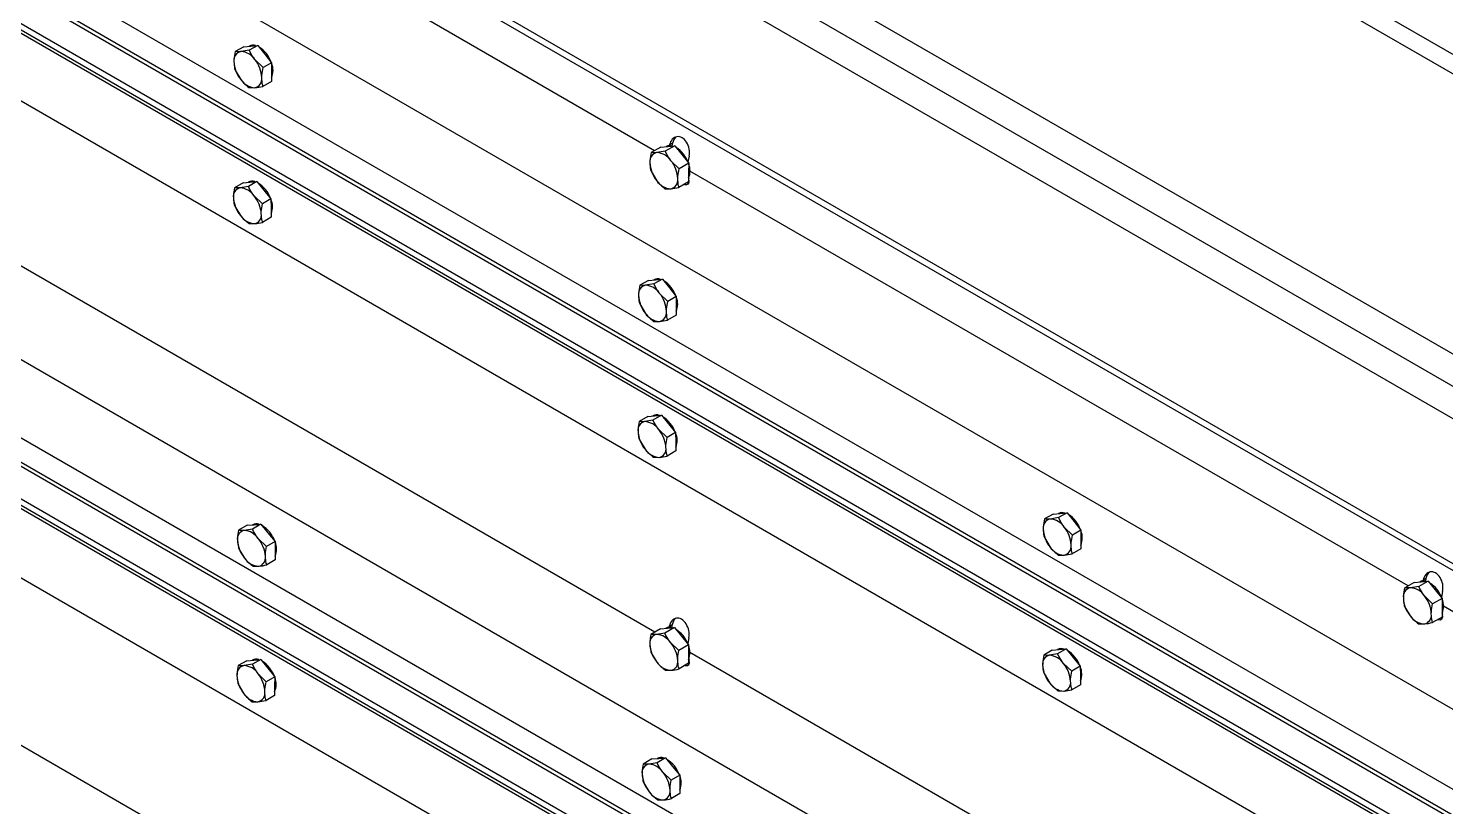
# Model space of a CAD drawing. Header units: millimetres. Extents: x -361 to 14022, y -1822 to 1455.
# Drawn here: x 3991.42 to 4013.87, y 908.96 to 921.28 of the extents above; entities that cross this region are included whole.
import ezdxf

# ---------------------------------------------------------------- set-up
doc = ezdxf.new("R2010")
doc.units = ezdxf.units.MM

msp = doc.modelspace()

# ---------------------------------------------------------------- linework, layer by layer
at = {"color": 8, "linetype": 'Continuous', "lineweight": 25}
for p, q in [((4041.102183, 905.211139), (3978.592979, 941.296934)), ((3978.516233, 941.03506), (4040.913785, 905.013721))]:
    msp.add_line(p, q, dxfattribs=at)
at = {"color": 7, "linetype": 'Continuous', "lineweight": 25}
for p, q in [((4038.231426, 902.123434), (3971.940165, 940.392564)), ((4037.789484, 901.868307), (3971.498223, 940.137437)), ((4037.568513, 901.485574), (3971.277252, 939.754704)), ((4037.568513, 899.189053), (3971.277252, 937.458183)), ((3971.341986, 937.315107), (4037.633247, 899.045976)), ((4037.697955, 896.807281), (3975.19244, 932.890946)), ((4037.697955, 895.540866), (3975.181245, 931.630994)), ((4037.697955, 895.130605), (3975.091041, 931.272806)), ((4037.697955, 895.065398), (3975.047014, 931.233017)), ((4037.697955, 894.572206), (3975.215331, 930.642657)), ((4037.697955, 894.419827), (3975.172353, 930.515089)), ((4037.697955, 894.471548), (3975.216543, 930.541299)), ((4037.697955, 893.348051), (3975.18526, 929.435862)), ((4001.337594, 919.3456), (3989.966241, 925.910142)), ((4037.697955, 889.250781), (3975.234603, 925.310107)), ((4037.697955, 888.014532), (3975.249491, 924.065263)), ((4037.697955, 887.562231), (3975.130388, 923.681718)), ((4037.697955, 887.626542), (3975.174702, 923.720448)), ((4037.697955, 886.894385), (3975.239249, 922.951028)), ((4037.697955, 886.944881), (3975.283441, 922.976013)), ((4037.697955, 887.047996), (3975.284352, 923.078602)), ((4037.697955, 885.796456), (3975.229543, 921.858703)), ((3994.832008, 920.99138), (3994.697072, 920.91509)), ((3994.919358, 920.9356), (3994.78848, 920.914187)), ((3994.832008, 920.99138), (3994.943151, 921.001635)), ((3994.919958, 921.000267), (3994.918325, 920.999344)), ((3995.054294, 921.01189), (3994.919358, 920.9356)), ((3994.943151, 921.001635), (3995.054294, 921.01189)), ((3995.054294, 921.01189), (3995.164122, 920.874071)), ((3995.139013, 920.659963), (3995.00945, 920.786623)), ((3995.273949, 920.736252), (3995.139013, 920.659963)), ((3995.164122, 920.874071), (3995.273949, 920.736252)), ((3995.273949, 920.736252), (3995.272634, 920.588179)), ((3994.69444, 920.618943), (3994.784533, 920.469966)), ((3995.272634, 920.588179), (3995.271318, 920.440105)), ((3994.914095, 920.343306), (3995.005503, 920.342403)), ((3995.271318, 920.440105), (3995.136382, 920.363815)), ((4001.436053, 919.401267), (4001.284545, 919.315607)), ((4001.436053, 919.401267), (4001.547196, 919.411522)), ((4001.658339, 919.421776), (4001.506831, 919.336117)), ((4001.524003, 919.410154), (4001.52237, 919.409231)), ((4001.547196, 919.411522), (4001.658339, 919.421776)), ((4001.57341, 919.424327), (4001.575855, 919.435857)), ((4001.621605, 919.461723), (4001.575855, 919.435857)), ((4001.621605, 919.461723), (4001.613011, 919.42119)), ((4001.658339, 919.421776), (4001.768167, 919.283958)), ((4001.506831, 919.336117), (4001.375953, 919.314704)), ((4001.726486, 919.06048), (4001.596923, 919.187141)), ((4001.877994, 919.146139), (4001.726486, 919.06048)), ((4001.768167, 919.283958), (4001.877994, 919.146139)), ((4001.885214, 919.257268), (4001.866028, 919.166782)), ((4001.877994, 919.146139), (4001.876679, 918.998066)), ((4001.281913, 919.01946), (4001.372006, 918.870484)), ((4001.876679, 918.998066), (4001.875363, 918.849992)), ((4001.877685, 918.915209), (4001.882024, 918.898209)), ((4013.270021, 912.457157), (4001.898668, 919.021699)), ((3994.820371, 918.838994), (3994.68544, 918.758963)), ((3994.904661, 918.777698), (3994.775316, 918.756625)), ((3994.820371, 918.838994), (3994.929981, 918.848361)), ((3994.905767, 918.847016), (3994.904341, 918.84617)), ((3995.039592, 918.857728), (3994.904661, 918.777698)), ((3994.929981, 918.848361), (3995.039592, 918.857728)), ((3995.039592, 918.857728), (3995.150952, 918.720798)), ((3995.150952, 918.720798), (3995.262313, 918.583867)), ((4001.501568, 918.743823), (4001.592976, 918.74292)), ((4001.875363, 918.849992), (4001.723855, 918.764333)), ((3994.68894, 918.466367), (3994.780565, 918.317732)), ((3995.127382, 918.503836), (3994.996287, 918.629062)), ((3995.262313, 918.583867), (3995.127382, 918.503836)), ((3995.262313, 918.583867), (3995.264062, 918.437569)), ((4001.339605, 911.724601), (3989.964946, 918.291052)), ((3995.265812, 918.291271), (3995.130881, 918.21124)), ((3995.264062, 918.437569), (3995.265812, 918.291271)), ((3994.91166, 918.192506), (3995.001536, 918.190168)), ((4001.240163, 917.292031), (4001.105227, 917.215741)), ((4001.327513, 917.236251), (4001.196635, 917.214838)), ((4001.240163, 917.292031), (4001.351306, 917.302286)), ((4001.328113, 917.300918), (4001.32648, 917.299995)), ((4001.462449, 917.312541), (4001.327513, 917.236251)), ((4001.351306, 917.302286), (4001.462449, 917.312541)), ((4001.462449, 917.312541), (4001.572277, 917.174722)), ((4001.572277, 917.174722), (4001.682105, 917.036903)), ((4001.102595, 916.919594), (4001.192688, 916.770617)), ((4001.547169, 916.960613), (4001.417606, 917.087274)), ((4001.682105, 917.036903), (4001.547169, 916.960613)), ((4001.680789, 916.88883), (4001.679473, 916.740756)), ((4001.682105, 917.036903), (4001.680789, 916.88883)), ((4001.679473, 916.740756), (4001.544537, 916.664466)), ((4001.322251, 916.643956), (4001.413659, 916.643053)), ((4001.228526, 915.139645), (4001.093596, 915.059614)), ((4001.312817, 915.078348), (4001.183472, 915.057276)), ((4001.228526, 915.139645), (4001.338137, 915.149012)), ((4001.313922, 915.147667), (4001.312497, 915.146821)), ((4001.447747, 915.158379), (4001.312817, 915.078348)), ((4001.338137, 915.149012), (4001.447747, 915.158379)), ((4001.447747, 915.158379), (4001.559108, 915.021448)), ((4001.535537, 914.804487), (4001.404443, 914.929712)), ((4001.670468, 914.884517), (4001.535537, 914.804487)), ((4001.559108, 915.021448), (4001.670468, 914.884517)), ((4001.670468, 914.884517), (4001.672218, 914.738219)), ((4001.097095, 914.767018), (4001.188721, 914.618382)), ((4001.672218, 914.738219), (4001.673967, 914.591922)), ((4001.319815, 914.493156), (4001.409692, 914.490818)), ((4001.673967, 914.591922), (4001.539037, 914.511891)), ((4007.648318, 913.592682), (4007.513382, 913.516392)), ((4007.735669, 913.536901), (4007.60479, 913.515489)), ((4007.648318, 913.592682), (4007.759461, 913.602936)), ((4007.736268, 913.601569), (4007.734636, 913.600646)), ((4007.870605, 913.613191), (4007.735669, 913.536901)), ((4007.759461, 913.602936), (4007.870605, 913.613191)), ((4007.870605, 913.613191), (4007.980432, 913.475373)), ((3994.885224, 913.41633), (3994.750293, 913.336299)), ((3994.969515, 913.355033), (3994.84017, 913.333961)), ((3994.885224, 913.41633), (3994.994835, 913.425697)), ((3994.97062, 913.424352), (3994.969194, 913.423506)), ((3995.104445, 913.435064), (3994.969515, 913.355033)), ((3994.994835, 913.425697), (3995.104445, 913.435064)), ((3995.104445, 913.435064), (3995.215805, 913.298133)), ((3995.215805, 913.298133), (3995.327166, 913.161203)), ((4007.955324, 913.261264), (4007.825761, 913.387925)), ((4008.09026, 913.337554), (4007.955324, 913.261264)), ((4007.980432, 913.475373), (4008.09026, 913.337554)), ((4008.09026, 913.337554), (4008.088944, 913.18948)), ((3995.192235, 913.081172), (3995.06114, 913.206397)), ((3995.327166, 913.161203), (3995.192235, 913.081172)), ((3995.327166, 913.161203), (3995.328915, 913.014905)), ((4007.510751, 913.220244), (4007.600843, 913.071268)), ((4008.088944, 913.18948), (4008.087629, 913.041407)), ((3994.753793, 913.043703), (3994.845419, 912.895067)), ((3995.330665, 912.868607), (3995.195734, 912.788576)), ((3995.328915, 913.014905), (3995.330665, 912.868607)), ((4007.730406, 912.944607), (4007.821814, 912.943704)), ((4008.087629, 913.041407), (4007.952692, 912.965117)), ((3994.976513, 912.769841), (3995.066389, 912.767504)), ((4013.36848, 912.512823), (4013.216972, 912.427164)), ((4013.439258, 912.447674), (4013.30838, 912.426261)), ((4013.36848, 912.512823), (4013.479623, 912.523078)), ((4013.590766, 912.533333), (4013.439258, 912.447674)), ((4013.45643, 912.521711), (4013.454797, 912.520788)), ((4013.479623, 912.523078), (4013.590766, 912.533333)), ((4013.505837, 912.535884), (4013.508282, 912.547414)), ((4013.554032, 912.57328), (4013.508282, 912.547414)), ((4013.554032, 912.57328), (4013.545438, 912.532747)), ((4013.590766, 912.533333), (4013.700594, 912.395514)), ((4013.700594, 912.395514), (4013.810421, 912.257696)), ((4013.658913, 912.172036), (4013.52935, 912.298697)), ((4013.810421, 912.257696), (4013.658913, 912.172036)), ((4013.817641, 912.368824), (4013.798455, 912.278339)), ((4013.810421, 912.257696), (4013.809106, 912.109622)), ((4013.21434, 912.131017), (4013.304433, 911.98204)), ((4013.80779, 911.961549), (4013.656282, 911.875889)), ((4013.809106, 912.109622), (4013.80779, 911.961549)), ((4013.810111, 912.026766), (4013.814451, 912.009765)), ((4025.202448, 905.568713), (4013.831095, 912.133256)), ((4001.431948, 911.779372), (4001.280446, 911.689512)), ((4001.499668, 911.708246), (4001.370323, 911.687174)), ((4001.431948, 911.779372), (4001.541559, 911.788739)), ((4001.651169, 911.798106), (4001.499668, 911.708246)), ((4001.517344, 911.787394), (4001.515919, 911.786548)), ((4001.541559, 911.788739), (4001.651169, 911.798106)), ((4001.568478, 911.802163), (4001.571096, 911.815616)), ((4001.616845, 911.84275), (4001.571096, 911.815616)), ((4001.616845, 911.84275), (4001.608224, 911.798467)), ((4001.651169, 911.798106), (4001.76253, 911.661175)), ((4013.433995, 911.855379), (4013.525403, 911.854476)), ((4001.722388, 911.434385), (4001.591293, 911.559611)), ((4001.87389, 911.524244), (4001.722388, 911.434385)), ((4001.76253, 911.661175), (4001.87389, 911.524244)), ((4001.880456, 911.637026), (4001.862506, 911.544823)), ((4001.87389, 911.524244), (4001.87564, 911.377946)), ((3994.880774, 911.271786), (3994.745838, 911.195496)), ((3994.880774, 911.271786), (3994.991918, 911.282041)), ((3994.968724, 911.280673), (3994.967092, 911.27975)), ((3995.103061, 911.292296), (3994.968125, 911.216006)), ((3994.991918, 911.282041), (3995.103061, 911.292296)), ((3995.103061, 911.292296), (3995.212888, 911.154477)), ((4001.283946, 911.396916), (4001.375572, 911.24828)), ((4001.87564, 911.377946), (4001.877389, 911.231649)), ((4001.879903, 911.299096), (4001.884698, 911.282273)), ((4013.272032, 904.836158), (4001.897373, 911.402608)), ((4007.636681, 911.440296), (4007.501751, 911.360265)), ((4007.720972, 911.378999), (4007.591627, 911.357927)), ((4007.636681, 911.440296), (4007.746292, 911.449663)), ((4007.722077, 911.448317), (4007.720652, 911.447472)), ((4007.855902, 911.45903), (4007.720972, 911.378999)), ((4007.746292, 911.449663), (4007.855902, 911.45903)), ((4007.855902, 911.45903), (4007.967263, 911.322099)), ((4007.967263, 911.322099), (4008.078623, 911.185168)), ((3994.968125, 911.216006), (3994.837246, 911.194593)), ((3995.18778, 910.940369), (3995.058217, 911.067029)), ((3995.212888, 911.154477), (3995.322716, 911.016659)), ((4001.506666, 911.123055), (4001.596542, 911.120717)), ((4001.877389, 911.231649), (4001.725887, 911.141789)), ((4007.50525, 911.067669), (4007.596876, 910.919033)), ((4007.943692, 911.105137), (4007.812598, 911.230363)), ((4008.078623, 911.185168), (4007.943692, 911.105137)), ((4008.078623, 911.185168), (4008.080373, 911.03887)), ((4008.080373, 911.03887), (4008.082122, 910.892572)), ((3994.743207, 910.899349), (3994.833299, 910.750372)), ((3995.322716, 911.016659), (3995.18778, 910.940369)), ((3995.3214, 910.868585), (3995.320085, 910.720511)), ((3995.322716, 911.016659), (3995.3214, 910.868585)), ((4008.082122, 910.892572), (4007.947192, 910.812541)), ((4001.337594, 904.137528), (3989.966241, 910.70207)), ((3994.962862, 910.623712), (3995.05427, 910.622809)), ((3995.320085, 910.720511), (3995.185149, 910.644221)), ((4007.727971, 910.793807), (4007.817847, 910.791469)), ((4001.293379, 909.716981), (4001.158449, 909.63695)), ((4001.293379, 909.716981), (4001.40299, 909.726348)), ((4001.378775, 909.725002), (4001.37735, 909.724157)), ((4001.5126, 909.735715), (4001.37767, 909.655684)), ((4001.40299, 909.726348), (4001.5126, 909.735715)), ((4001.5126, 909.735715), (4001.623961, 909.598784)), ((4001.37767, 909.655684), (4001.248325, 909.634612)), ((4001.60039, 909.381822), (4001.469296, 909.507048)), ((4001.623961, 909.598784), (4001.735321, 909.461853)), ((4001.161948, 909.344354), (4001.253574, 909.195718)), ((4001.735321, 909.461853), (4001.60039, 909.381822)), ((4001.735321, 909.461853), (4001.737071, 909.315555)), ((4001.737071, 909.315555), (4001.73882, 909.169257)), ((4001.384668, 909.070492), (4001.474545, 909.068154)), ((4001.73882, 909.169257), (4001.60389, 909.089226))]:
    msp.add_line(p, q, dxfattribs=at)
for centre, radius, start, end in [((3994.81446, 920.77663), 0.139989, 100.6953232, 188.5331771), ((3994.772795, 920.631849), 0.282774, 33.1850043, 86.8203722), ((3994.979666, 920.888694), 0.126545, 71.510323, 118.153237), ((3994.823995, 920.58868), 0.46942, 19.5554709, 57.5471594), ((3995.152386, 920.773126), 0.476678, 182.0759805, 219.4930678), ((3994.641598, 920.483464), 0.476678, 2.0759805, 39.4930678), ((3995.012516, 920.615612), 0.283127, 336.3520258, 22.6298248), ((3995.021188, 920.624741), 0.282774, 213.1850043, 266.8203722), ((3994.979523, 920.479959), 0.139989, 280.6953232, 8.5331771), ((4001.58371, 919.298581), 0.126545, 71.510323, 118.153237), ((4001.42804, 918.998566), 0.46942, 19.5554709, 57.5471594), ((4001.401933, 919.177148), 0.139989, 100.6953232, 188.5331771), ((4001.739859, 919.173643), 0.476678, 182.0759805, 219.4930678), ((4001.360268, 919.032366), 0.282774, 33.1850043, 86.8203722), ((4001.229071, 918.883981), 0.476678, 2.0759805, 39.4930678), ((4001.613826, 919.025072), 0.285816, 337.3946058, 22.4977682), ((4001.566996, 918.880476), 0.139989, 280.6953232, 8.5331771), ((3994.799369, 918.624758), 0.134043, 100.3370645, 190.2264623), ((3994.756354, 918.468608), 0.288641, 33.7722361, 86.2331404), ((3994.96592, 918.738629), 0.12396, 69.9370339, 119.0296317), ((3994.804765, 918.424902), 0.481209, 20.2238943, 58.0161973), ((4001.608661, 919.025258), 0.282774, 213.1850043, 266.8203722), ((3995.150361, 918.629613), 0.483755, 183.3955817, 220.1438852), ((3994.626492, 918.31718), 0.483755, 3.3955817, 40.1438852), ((3995.007695, 918.460546), 0.279172, 337.2142046, 24.156204), ((3995.020499, 918.478185), 0.288641, 213.7722361, 266.2331404), ((3994.977484, 918.322035), 0.134043, 280.3370645, 10.2264623), ((4001.222615, 917.077281), 0.139989, 100.6953232, 188.5331771), ((4001.18095, 916.9325), 0.282774, 33.1850043, 86.8203722), ((4001.387821, 917.189345), 0.126545, 71.510323, 118.153237), ((4001.23215, 916.889331), 0.46942, 19.5554709, 57.5471594), ((4001.560541, 917.073777), 0.476678, 182.0759805, 219.4930678), ((4001.049753, 916.784114), 0.476678, 2.0759805, 39.4930678), ((4001.420671, 916.916262), 0.283127, 336.3520258, 22.6298248), ((4001.429343, 916.925392), 0.282774, 213.1850043, 266.8203722), ((4001.387679, 916.78061), 0.139989, 280.6953232, 8.5331771), ((4001.374075, 915.03928), 0.12396, 69.9370339, 119.0296317), ((4001.21292, 914.725553), 0.481209, 20.2238943, 58.0161973), ((4001.207524, 914.925409), 0.134043, 100.3370645, 190.2264623), ((4001.558516, 914.930264), 0.483755, 183.3955817, 220.1438852), ((4001.164509, 914.769259), 0.288641, 33.7722361, 86.2331404), ((4001.034647, 914.617831), 0.483755, 3.3955817, 40.1438852), ((4001.415851, 914.761197), 0.279172, 337.2142046, 24.156204), ((4001.385639, 914.622686), 0.134043, 280.3370645, 10.2264623), ((4001.428654, 914.778836), 0.288641, 213.7722361, 266.2331404), ((4007.63077, 913.377932), 0.139989, 100.6953232, 188.5331771), ((4007.589106, 913.23315), 0.282774, 33.1850043, 86.8203722), ((4007.795976, 913.489996), 0.126545, 71.510323, 118.153237), ((4007.640305, 913.189981), 0.46942, 19.5554709, 57.5471594), ((3994.864222, 913.202094), 0.134043, 100.3370645, 190.2264623), ((3994.821207, 913.045944), 0.288641, 33.7722361, 86.2331404), ((3995.030773, 913.315965), 0.12396, 69.9370339, 119.0296317), ((3994.869618, 913.002238), 0.481209, 20.2238943, 58.0161973), ((4007.968696, 913.374428), 0.476678, 182.0759805, 219.4930678), ((4007.457908, 913.084765), 0.476678, 2.0759805, 39.4930678), ((4007.828826, 913.216913), 0.283127, 336.3520258, 22.6298248), ((3995.215214, 913.206949), 0.483755, 183.3955817, 220.1438852), ((3994.691345, 912.894516), 0.483755, 3.3955817, 40.1438852), ((3995.072548, 913.037882), 0.279172, 337.2142046, 24.156204), ((4007.837498, 913.226042), 0.282774, 213.1850043, 266.8203722), ((4007.795834, 913.081261), 0.139989, 280.6953232, 8.5331771), ((3995.085352, 913.055521), 0.288641, 213.7722361, 266.2331404), ((3995.042337, 912.899371), 0.134043, 280.3370645, 10.2264623), ((4013.33436, 912.288704), 0.139989, 100.6953232, 188.5331771), ((4013.292695, 912.143923), 0.282774, 33.1850043, 86.8203722), ((4013.516137, 912.410138), 0.126545, 71.510323, 118.153237), ((4013.360467, 912.110123), 0.46942, 19.5554709, 57.5471594), ((4013.672285, 912.2852), 0.476678, 182.0759805, 219.4930678), ((4013.161498, 911.995537), 0.476678, 2.0759805, 39.4930678), ((4013.546253, 912.136628), 0.285816, 337.3946058, 22.4977682), ((4013.541088, 912.136815), 0.282774, 213.1850043, 266.8203722), ((4013.499423, 911.992033), 0.139989, 280.6953232, 8.5331771), ((4001.577498, 911.679007), 0.12396, 69.9370339, 119.0296317), ((4001.416343, 911.36528), 0.481209, 20.2238943, 58.0161973), ((4001.394375, 911.555307), 0.134043, 100.3370645, 190.2264623), ((4001.745367, 911.560162), 0.483755, 183.3955817, 220.1438852), ((4001.35136, 911.399157), 0.288641, 33.7722361, 86.2331404), ((4001.221498, 911.247729), 0.483755, 3.3955817, 40.1438852), ((4001.619273, 911.400924), 0.279172, 337.2142046, 24.156204), ((3995.028432, 911.1691), 0.126545, 71.510323, 118.153237), ((3994.872761, 910.869086), 0.46942, 19.5554709, 57.5471594), ((4001.57249, 911.252584), 0.134043, 280.3370645, 10.2264623), ((4007.615679, 911.22606), 0.134043, 100.3370645, 190.2264623), ((4007.572664, 911.06991), 0.288641, 33.7722361, 86.2331404), ((4007.782231, 911.33993), 0.12396, 69.9370339, 119.0296317), ((4007.621076, 911.026204), 0.481209, 20.2238943, 58.0161973), ((3994.863226, 911.057036), 0.139989, 100.6953232, 188.5331771), ((3995.201152, 911.053532), 0.476678, 182.0759805, 219.4930678), ((3994.821562, 910.912255), 0.282774, 33.1850043, 86.8203722), ((3994.690364, 910.76387), 0.476678, 2.0759805, 39.4930678), ((4001.615505, 911.408734), 0.288641, 213.7722361, 266.2331404), ((4007.966672, 911.230914), 0.483755, 183.3955817, 220.1438852), ((4007.442802, 910.918482), 0.483755, 3.3955817, 40.1438852), ((4007.824006, 911.061848), 0.279172, 337.2142046, 24.156204), ((3995.061283, 910.896018), 0.283127, 336.3520258, 22.6298248), ((4007.836809, 911.079486), 0.288641, 213.7722361, 266.2331404), ((4007.793794, 910.923336), 0.134043, 280.3370645, 10.2264623), ((3995.069955, 910.905147), 0.282774, 213.1850043, 266.8203722), ((3995.02829, 910.760365), 0.139989, 280.6953232, 8.5331771), ((4001.438929, 909.616615), 0.12396, 69.9370339, 119.0296317), ((4001.277774, 909.302889), 0.481209, 20.2238943, 58.0161973), ((4001.272377, 909.502745), 0.134043, 100.3370645, 190.2264623), ((4001.62337, 909.507599), 0.483755, 183.3955817, 220.1438852), ((4001.229362, 909.346595), 0.288641, 33.7722361, 86.2331404), ((4001.0995, 909.195167), 0.483755, 3.3955817, 40.1438852), ((4001.480704, 909.338533), 0.279172, 337.2142046, 24.156204), ((4001.493507, 909.356171), 0.288641, 213.7722361, 266.2331404), ((4001.450492, 909.200021), 0.134043, 280.3370645, 10.2264623)]:
    msp.add_arc(centre, radius, start, end, dxfattribs=at)
for centre, major_axis, ratio, start_param, end_param in [((4001.730535, 919.346563), (-0.045582, 0.219415), 0.701630723, 4.153173117, 7.294765771), ((4001.776285, 919.372429), (-0.045582, 0.219415), 0.701630723, 0.384759566, 1.011580464), ((4001.727344, 918.987503), (-0.143133, 0.16959), 0.418043607, 2.568485088, 3.853595792), ((4001.773095, 919.013369), (-0.143133, 0.16959), 0.418043607, 2.568485088, 2.779931643), ((4013.662962, 912.458119), (-0.045582, 0.219415), 0.701630723, 4.153173117, 7.294765771), ((4013.708712, 912.483985), (-0.045582, 0.219415), 0.701630723, 0.384759566, 1.011580464), ((4001.725776, 911.726321), (-0.051828, 0.217876), 0.692818262, 4.132742217, 7.274334871), ((4001.771525, 911.753456), (-0.051828, 0.217876), 0.692818262, 0.380659304, 0.991149564), ((4013.659771, 912.09906), (-0.143133, 0.16959), 0.418043607, 2.568485088, 3.853595792), ((4013.705522, 912.124926), (-0.143133, 0.16959), 0.418043607, 2.568485088, 2.779931626), ((4001.730019, 911.371567), (-0.146068, 0.166997), 0.401133331, 2.602360174, 3.846083137), ((4001.775767, 911.398702), (-0.146068, 0.166997), 0.401133331, 2.602360174, 2.768308001)]:
    msp.add_ellipse(centre, major_axis=major_axis, ratio=ratio, start_param=start_param, end_param=end_param, dxfattribs=at)
for points, knots in [([(3994.697072, 920.91509), (3994.688667, 920.873012), (3994.677726, 920.818233), (3994.676342, 920.767598), (3994.676021, 920.755859)], [0, 0, 0, 0, 0.768150727, 1, 1, 1, 1]), ([(3994.78848, 920.914187), (3994.785865, 920.913955), (3994.748614, 920.910651), (3994.721905, 920.912951), (3994.697072, 920.91509)], [0, 0, 0, 0, 0.070200577, 1, 1, 1, 1]), ([(3995.00945, 920.786623), (3995.006867, 920.789902), (3994.97006, 920.8366), (3994.943787, 920.887901), (3994.919358, 920.9356)], [0, 0, 0, 0, 0.070200577, 1, 1, 1, 1]), ([(3994.676021, 920.755859), (3994.678156, 920.71771), (3994.680862, 920.66936), (3994.692074, 920.627727), (3994.69444, 920.618943)], [0, 0, 0, 0, 0.788999238, 1, 1, 1, 1]), ([(3994.784533, 920.469966), (3994.787156, 920.46671), (3994.824524, 920.420329), (3994.870939, 920.380417), (3994.914095, 920.343306)], [0, 0, 0, 0, 0.070200577, 1, 1, 1, 1]), ([(3995.117962, 920.500731), (3995.118283, 920.512471), (3995.119668, 920.563106), (3995.130609, 920.617884), (3995.139013, 920.659963)], [0, 0, 0, 0, 0.231849273, 1, 1, 1, 1]), ([(3995.136382, 920.363815), (3995.134016, 920.3726), (3995.122803, 920.414232), (3995.120097, 920.462583), (3995.117962, 920.500731)], [0, 0, 0, 0, 0.211000762, 1, 1, 1, 1]), ([(3995.005503, 920.342403), (3995.008158, 920.342657), (3995.045971, 920.346279), (3995.092821, 920.355366), (3995.136382, 920.363815)], [0, 0, 0, 0, 0.0702005767, 1, 1, 1, 1]), ([(4001.284545, 919.315607), (4001.27614, 919.273529), (4001.265199, 919.21875), (4001.263815, 919.168115), (4001.263494, 919.156376)], [0, 0, 0, 0, 0.768150728, 1, 1, 1, 1]), ([(4001.263494, 919.156376), (4001.265629, 919.118227), (4001.268335, 919.069877), (4001.279547, 919.028245), (4001.281913, 919.01946)], [0, 0, 0, 0, 0.788999238, 1, 1, 1, 1]), ([(4001.375953, 919.314704), (4001.373338, 919.314472), (4001.336087, 919.311168), (4001.309378, 919.313468), (4001.284545, 919.315607)], [0, 0, 0, 0, 0.070200577, 1, 1, 1, 1]), ([(4001.596923, 919.187141), (4001.59434, 919.190419), (4001.557533, 919.237117), (4001.53126, 919.288418), (4001.506831, 919.336117)], [0, 0, 0, 0, 0.070200577, 1, 1, 1, 1]), ([(4001.705435, 918.901248), (4001.705756, 918.912988), (4001.707141, 918.963623), (4001.718082, 919.018402), (4001.726486, 919.06048)], [0, 0, 0, 0, 0.231849273, 1, 1, 1, 1]), ([(4001.723855, 918.764333), (4001.721489, 918.773117), (4001.710276, 918.81475), (4001.70757, 918.8631), (4001.705435, 918.901248)], [0, 0, 0, 0, 0.211000762, 1, 1, 1, 1]), ([(3994.68544, 918.758963), (3994.677813, 918.717111), (3994.667884, 918.662627), (3994.667536, 918.612567), (3994.667456, 918.60096)], [0, 0, 0, 0, 0.768150727, 1, 1, 1, 1]), ([(3994.775316, 918.756625), (3994.772738, 918.756415), (3994.736004, 918.753418), (3994.709803, 918.756292), (3994.68544, 918.758963)], [0, 0, 0, 0, 0.070200577, 1, 1, 1, 1]), ([(3994.996287, 918.629062), (3994.993667, 918.632319), (3994.956343, 918.678726), (3994.929562, 918.730012), (3994.904661, 918.777698)], [0, 0, 0, 0, 0.070200577, 1, 1, 1, 1]), ([(4001.372006, 918.870484), (4001.374629, 918.867228), (4001.411997, 918.820847), (4001.458412, 918.780934), (4001.501568, 918.743823)], [0, 0, 0, 0, 0.0702005767, 1, 1, 1, 1]), ([(4001.592976, 918.74292), (4001.595631, 918.743174), (4001.633444, 918.746796), (4001.680294, 918.755883), (4001.723855, 918.764333)], [0, 0, 0, 0, 0.070200577, 1, 1, 1, 1]), ([(3994.667456, 918.60096), (3994.670409, 918.563355), (3994.674153, 918.515693), (3994.686363, 918.474962), (3994.68894, 918.466367)], [0, 0, 0, 0, 0.788999238, 1, 1, 1, 1]), ([(3995.109397, 918.345833), (3995.109478, 918.357439), (3995.109825, 918.407499), (3995.119755, 918.461984), (3995.127382, 918.503836)], [0, 0, 0, 0, 0.2318492728, 1, 1, 1, 1]), ([(3994.780565, 918.317732), (3994.783225, 918.314497), (3994.821111, 918.268424), (3994.868033, 918.229084), (3994.91166, 918.192506)], [0, 0, 0, 0, 0.070200577, 1, 1, 1, 1]), ([(3995.130881, 918.21124), (3995.128305, 918.219834), (3995.116095, 918.260566), (3995.112351, 918.308228), (3995.109397, 918.345833)], [0, 0, 0, 0, 0.211000762, 1, 1, 1, 1]), ([(3995.001536, 918.190168), (3995.004154, 918.190401), (3995.041449, 918.193731), (3995.087792, 918.202804), (3995.130881, 918.21124)], [0, 0, 0, 0, 0.070200577, 1, 1, 1, 1]), ([(4001.105227, 917.215741), (4001.096823, 917.173663), (4001.085882, 917.118884), (4001.084497, 917.068249), (4001.084176, 917.056509)], [0, 0, 0, 0, 0.768150727, 1, 1, 1, 1]), ([(4001.196635, 917.214838), (4001.19402, 917.214606), (4001.156769, 917.211302), (4001.13006, 917.213602), (4001.105227, 917.215741)], [0, 0, 0, 0, 0.070200577, 1, 1, 1, 1]), ([(4001.417606, 917.087274), (4001.415022, 917.090552), (4001.378215, 917.137251), (4001.351942, 917.188551), (4001.327513, 917.236251)], [0, 0, 0, 0, 0.070200577, 1, 1, 1, 1]), ([(4001.084176, 917.056509), (4001.086311, 917.018361), (4001.089017, 916.970011), (4001.10023, 916.928378), (4001.102595, 916.919594)], [0, 0, 0, 0, 0.788999238, 1, 1, 1, 1]), ([(4001.526118, 916.801382), (4001.526439, 916.813121), (4001.527823, 916.863756), (4001.538764, 916.918535), (4001.547169, 916.960613)], [0, 0, 0, 0, 0.231849273, 1, 1, 1, 1]), ([(4001.192688, 916.770617), (4001.195311, 916.767361), (4001.232679, 916.72098), (4001.279094, 916.681067), (4001.322251, 916.643956)], [0, 0, 0, 0, 0.070200577, 1, 1, 1, 1]), ([(4001.413659, 916.643053), (4001.416313, 916.643308), (4001.454126, 916.646929), (4001.500976, 916.656017), (4001.544537, 916.664466)], [0, 0, 0, 0, 0.0702005767, 1, 1, 1, 1]), ([(4001.544537, 916.664466), (4001.542171, 916.673251), (4001.530959, 916.714883), (4001.528253, 916.763233), (4001.526118, 916.801382)], [0, 0, 0, 0, 0.211000762, 1, 1, 1, 1]), ([(4001.404443, 914.929712), (4001.401822, 914.93297), (4001.364498, 914.979377), (4001.337717, 915.030663), (4001.312817, 915.078348)], [0, 0, 0, 0, 0.070200577, 1, 1, 1, 1]), ([(4001.093596, 915.059614), (4001.085968, 915.017762), (4001.076039, 914.963278), (4001.075691, 914.913218), (4001.075611, 914.901611)], [0, 0, 0, 0, 0.768150727, 1, 1, 1, 1]), ([(4001.075611, 914.901611), (4001.078564, 914.864006), (4001.082308, 914.816344), (4001.094518, 914.775613), (4001.097095, 914.767018)], [0, 0, 0, 0, 0.788999238, 1, 1, 1, 1]), ([(4001.183472, 915.057276), (4001.180893, 915.057066), (4001.14416, 915.054069), (4001.117958, 915.056943), (4001.093596, 915.059614)], [0, 0, 0, 0, 0.070200577, 1, 1, 1, 1]), ([(4001.517552, 914.646484), (4001.517633, 914.65809), (4001.51798, 914.70815), (4001.52791, 914.762634), (4001.535537, 914.804487)], [0, 0, 0, 0, 0.2318492728, 1, 1, 1, 1]), ([(4001.539037, 914.511891), (4001.53646, 914.520485), (4001.52425, 914.561217), (4001.520506, 914.608878), (4001.517552, 914.646484)], [0, 0, 0, 0, 0.211000762, 1, 1, 1, 1]), ([(4001.188721, 914.618382), (4001.19138, 914.615148), (4001.229266, 914.569074), (4001.276188, 914.529735), (4001.319815, 914.493156)], [0, 0, 0, 0, 0.070200577, 1, 1, 1, 1]), ([(4001.409692, 914.490818), (4001.41231, 914.491052), (4001.449605, 914.494382), (4001.495947, 914.503455), (4001.539037, 914.511891)], [0, 0, 0, 0, 0.070200577, 1, 1, 1, 1]), ([(4007.513382, 913.516392), (4007.504978, 913.474313), (4007.494037, 913.419535), (4007.492652, 913.3689), (4007.492331, 913.35716)], [0, 0, 0, 0, 0.768150727, 1, 1, 1, 1]), ([(4007.60479, 913.515489), (4007.602175, 913.515257), (4007.564924, 913.511952), (4007.538216, 913.514253), (4007.513382, 913.516392)], [0, 0, 0, 0, 0.070200577, 1, 1, 1, 1]), ([(4007.825761, 913.387925), (4007.823177, 913.391203), (4007.78637, 913.437902), (4007.760097, 913.489202), (4007.735669, 913.536901)], [0, 0, 0, 0, 0.070200577, 1, 1, 1, 1]), ([(3994.750293, 913.336299), (3994.742666, 913.294447), (3994.732737, 913.239963), (3994.732389, 913.189903), (3994.732309, 913.178296)], [0, 0, 0, 0, 0.768150727, 1, 1, 1, 1]), ([(3994.84017, 913.333961), (3994.837591, 913.333751), (3994.800857, 913.330754), (3994.774656, 913.333628), (3994.750293, 913.336299)], [0, 0, 0, 0, 0.070200577, 1, 1, 1, 1]), ([(3995.06114, 913.206397), (3995.05852, 913.209655), (3995.021196, 913.256062), (3994.994415, 913.307348), (3994.969515, 913.355033)], [0, 0, 0, 0, 0.070200577, 1, 1, 1, 1]), ([(4007.492331, 913.35716), (4007.494466, 913.319012), (4007.497172, 913.270661), (4007.508385, 913.229029), (4007.510751, 913.220244)], [0, 0, 0, 0, 0.788999238, 1, 1, 1, 1]), ([(3994.732309, 913.178296), (3994.735262, 913.140691), (3994.739006, 913.093029), (3994.751216, 913.052298), (3994.753793, 913.043703)], [0, 0, 0, 0, 0.788999238, 1, 1, 1, 1]), ([(3995.17425, 912.923169), (3995.174331, 912.934775), (3995.174678, 912.984835), (3995.184608, 913.039319), (3995.192235, 913.081172)], [0, 0, 0, 0, 0.231849273, 1, 1, 1, 1]), ([(4007.600843, 913.071268), (4007.603466, 913.068012), (4007.640835, 913.021631), (4007.687249, 912.981718), (4007.730406, 912.944607)], [0, 0, 0, 0, 0.070200577, 1, 1, 1, 1]), ([(4007.934273, 913.102033), (4007.934594, 913.113772), (4007.935979, 913.164407), (4007.946919, 913.219186), (4007.955324, 913.261264)], [0, 0, 0, 0, 0.231849273, 1, 1, 1, 1]), ([(4007.952692, 912.965117), (4007.950327, 912.973901), (4007.939114, 913.015534), (4007.936408, 913.063884), (4007.934273, 913.102033)], [0, 0, 0, 0, 0.211000762, 1, 1, 1, 1]), ([(3994.845419, 912.895067), (3994.848078, 912.891833), (3994.885964, 912.84576), (3994.932886, 912.80642), (3994.976513, 912.769841)], [0, 0, 0, 0, 0.0702005767, 1, 1, 1, 1]), ([(3995.195734, 912.788576), (3995.193158, 912.79717), (3995.180948, 912.837902), (3995.177204, 912.885564), (3995.17425, 912.923169)], [0, 0, 0, 0, 0.211000762, 1, 1, 1, 1]), ([(4007.821814, 912.943704), (4007.824468, 912.943958), (4007.862281, 912.94758), (4007.909131, 912.956667), (4007.952692, 912.965117)], [0, 0, 0, 0, 0.0702005767, 1, 1, 1, 1]), ([(3995.066389, 912.767504), (3995.069008, 912.767737), (3995.106303, 912.771067), (3995.152645, 912.78014), (3995.195734, 912.788576)], [0, 0, 0, 0, 0.070200577, 1, 1, 1, 1]), ([(4013.216972, 912.427164), (4013.208567, 912.385086), (4013.197626, 912.330307), (4013.196242, 912.279672), (4013.195921, 912.267932)], [0, 0, 0, 0, 0.768150728, 1, 1, 1, 1]), ([(4013.30838, 912.426261), (4013.305765, 912.426029), (4013.268514, 912.422725), (4013.241805, 912.425025), (4013.216972, 912.427164)], [0, 0, 0, 0, 0.070200577, 1, 1, 1, 1]), ([(4013.52935, 912.298697), (4013.526767, 912.301975), (4013.48996, 912.348674), (4013.463687, 912.399974), (4013.439258, 912.447674)], [0, 0, 0, 0, 0.070200577, 1, 1, 1, 1]), ([(4013.195921, 912.267932), (4013.198056, 912.229784), (4013.200762, 912.181434), (4013.211974, 912.139801), (4013.21434, 912.131017)], [0, 0, 0, 0, 0.788999238, 1, 1, 1, 1]), ([(4013.637862, 912.012805), (4013.638183, 912.024545), (4013.639568, 912.075179), (4013.650509, 912.129958), (4013.658913, 912.172036)], [0, 0, 0, 0, 0.231849273, 1, 1, 1, 1]), ([(4013.304433, 911.98204), (4013.307056, 911.978784), (4013.344424, 911.932403), (4013.390839, 911.89249), (4013.433995, 911.855379)], [0, 0, 0, 0, 0.0702005767, 1, 1, 1, 1]), ([(4013.656282, 911.875889), (4013.653916, 911.884674), (4013.642703, 911.926306), (4013.639997, 911.974656), (4013.637862, 912.012805)], [0, 0, 0, 0, 0.211000762, 1, 1, 1, 1]), ([(4001.591293, 911.559611), (4001.588673, 911.562868), (4001.551349, 911.609275), (4001.524568, 911.660561), (4001.499668, 911.708246)], [0, 0, 0, 0, 0.070200577, 1, 1, 1, 1]), ([(4013.525403, 911.854476), (4013.528058, 911.854731), (4013.56587, 911.858352), (4013.612721, 911.86744), (4013.656282, 911.875889)], [0, 0, 0, 0, 0.070200577, 1, 1, 1, 1]), ([(4001.280446, 911.689512), (4001.272819, 911.64766), (4001.26289, 911.593176), (4001.262542, 911.543116), (4001.262462, 911.531509)], [0, 0, 0, 0, 0.7681507276, 1, 1, 1, 1]), ([(4001.262462, 911.531509), (4001.265415, 911.493904), (4001.269159, 911.446242), (4001.281369, 911.405511), (4001.283946, 911.396916)], [0, 0, 0, 0, 0.788999238, 1, 1, 1, 1]), ([(4001.370323, 911.687174), (4001.367744, 911.686964), (4001.33101, 911.683967), (4001.304809, 911.686841), (4001.280446, 911.689512)], [0, 0, 0, 0, 0.0702005767, 1, 1, 1, 1]), ([(4001.704403, 911.276382), (4001.704484, 911.287988), (4001.704831, 911.338048), (4001.714761, 911.392533), (4001.722388, 911.434385)], [0, 0, 0, 0, 0.231849273, 1, 1, 1, 1]), ([(4001.725887, 911.141789), (4001.723311, 911.150383), (4001.711101, 911.191115), (4001.707357, 911.238777), (4001.704403, 911.276382)], [0, 0, 0, 0, 0.211000762, 1, 1, 1, 1]), ([(4007.501751, 911.360265), (4007.494123, 911.318413), (4007.484194, 911.263928), (4007.483846, 911.213868), (4007.483766, 911.202262)], [0, 0, 0, 0, 0.768150727, 1, 1, 1, 1]), ([(4007.591627, 911.357927), (4007.589048, 911.357717), (4007.552315, 911.35472), (4007.526113, 911.357593), (4007.501751, 911.360265)], [0, 0, 0, 0, 0.070200577, 1, 1, 1, 1]), ([(4007.812598, 911.230363), (4007.809978, 911.233621), (4007.772653, 911.280027), (4007.745873, 911.331313), (4007.720972, 911.378999)], [0, 0, 0, 0, 0.070200577, 1, 1, 1, 1]), ([(3994.745838, 911.195496), (3994.737434, 911.153418), (3994.726493, 911.098639), (3994.725108, 911.048004), (3994.724787, 911.036265)], [0, 0, 0, 0, 0.7681507272, 1, 1, 1, 1]), ([(3994.724787, 911.036265), (3994.726922, 910.998116), (3994.729628, 910.949766), (3994.740841, 910.908133), (3994.743207, 910.899349)], [0, 0, 0, 0, 0.788999238, 1, 1, 1, 1]), ([(3994.837246, 911.194593), (3994.834631, 911.194361), (3994.79738, 911.191057), (3994.770672, 911.193357), (3994.745838, 911.195496)], [0, 0, 0, 0, 0.0702005767, 1, 1, 1, 1]), ([(3995.058217, 911.067029), (3995.055633, 911.070308), (3995.018827, 911.117006), (3994.992553, 911.168307), (3994.968125, 911.216006)], [0, 0, 0, 0, 0.070200577, 1, 1, 1, 1]), ([(4001.375572, 911.24828), (4001.378231, 911.245046), (4001.416117, 911.198973), (4001.463039, 911.159633), (4001.506666, 911.123055)], [0, 0, 0, 0, 0.070200577, 1, 1, 1, 1]), ([(4001.596542, 911.120717), (4001.599161, 911.12095), (4001.636456, 911.12428), (4001.682798, 911.133353), (4001.725887, 911.141789)], [0, 0, 0, 0, 0.0702005767, 1, 1, 1, 1]), ([(4007.483766, 911.202262), (4007.48672, 911.164657), (4007.490463, 911.116995), (4007.502674, 911.076263), (4007.50525, 911.067669)], [0, 0, 0, 0, 0.788999238, 1, 1, 1, 1]), ([(4007.925708, 910.947134), (4007.925788, 910.958741), (4007.926136, 911.008801), (4007.936065, 911.063285), (4007.943692, 911.105137)], [0, 0, 0, 0, 0.2318492728, 1, 1, 1, 1]), ([(3995.166729, 910.781137), (3995.16705, 910.792877), (3995.168435, 910.843512), (3995.179376, 910.89829), (3995.18778, 910.940369)], [0, 0, 0, 0, 0.231849273, 1, 1, 1, 1]), ([(4007.596876, 910.919033), (4007.599535, 910.915799), (4007.637421, 910.869725), (4007.684343, 910.830385), (4007.727971, 910.793807)], [0, 0, 0, 0, 0.070200577, 1, 1, 1, 1]), ([(4007.817847, 910.791469), (4007.820465, 910.791703), (4007.85776, 910.795033), (4007.904102, 910.804105), (4007.947192, 910.812541)], [0, 0, 0, 0, 0.070200577, 1, 1, 1, 1]), ([(4007.947192, 910.812541), (4007.944615, 910.821136), (4007.932405, 910.861867), (4007.928661, 910.909529), (4007.925708, 910.947134)], [0, 0, 0, 0, 0.211000762, 1, 1, 1, 1]), ([(3994.833299, 910.750372), (3994.835922, 910.747116), (3994.873291, 910.700735), (3994.919706, 910.660823), (3994.962862, 910.623712)], [0, 0, 0, 0, 0.070200577, 1, 1, 1, 1]), ([(3995.05427, 910.622809), (3995.056925, 910.623063), (3995.094737, 910.626685), (3995.141587, 910.635772), (3995.185149, 910.644221)], [0, 0, 0, 0, 0.070200577, 1, 1, 1, 1]), ([(3995.185149, 910.644221), (3995.182783, 910.653006), (3995.17157, 910.694638), (3995.168864, 910.742989), (3995.166729, 910.781137)], [0, 0, 0, 0, 0.211000762, 1, 1, 1, 1]), ([(4001.158449, 909.63695), (4001.150821, 909.595098), (4001.140892, 909.540613), (4001.140544, 909.490553), (4001.140464, 909.478947)], [0, 0, 0, 0, 0.768150727, 1, 1, 1, 1]), ([(4001.140464, 909.478947), (4001.143418, 909.441342), (4001.147161, 909.39368), (4001.159372, 909.352948), (4001.161948, 909.344354)], [0, 0, 0, 0, 0.788999238, 1, 1, 1, 1]), ([(4001.248325, 909.634612), (4001.245746, 909.634402), (4001.209013, 909.631405), (4001.182811, 909.634278), (4001.158449, 909.63695)], [0, 0, 0, 0, 0.070200577, 1, 1, 1, 1]), ([(4001.469296, 909.507048), (4001.466675, 909.510306), (4001.429351, 909.556712), (4001.40257, 909.607998), (4001.37767, 909.655684)], [0, 0, 0, 0, 0.070200577, 1, 1, 1, 1]), ([(4001.582406, 909.223819), (4001.582486, 909.235426), (4001.582834, 909.285486), (4001.592763, 909.33997), (4001.60039, 909.381822)], [0, 0, 0, 0, 0.231849273, 1, 1, 1, 1]), ([(4001.253574, 909.195718), (4001.256233, 909.192484), (4001.294119, 909.14641), (4001.341041, 909.10707), (4001.384668, 909.070492)], [0, 0, 0, 0, 0.0702005767, 1, 1, 1, 1]), ([(4001.474545, 909.068154), (4001.477163, 909.068388), (4001.514458, 909.071718), (4001.5608, 909.080791), (4001.60389, 909.089226)], [0, 0, 0, 0, 0.070200577, 1, 1, 1, 1]), ([(4001.60389, 909.089226), (4001.601313, 909.097821), (4001.589103, 909.138552), (4001.585359, 909.186214), (4001.582406, 909.223819)], [0, 0, 0, 0, 0.211000762, 1, 1, 1, 1])]:
    msp.add_open_spline(points, degree=3, knots=knots, dxfattribs=at)

doc.saveas('drawing.dxf')
